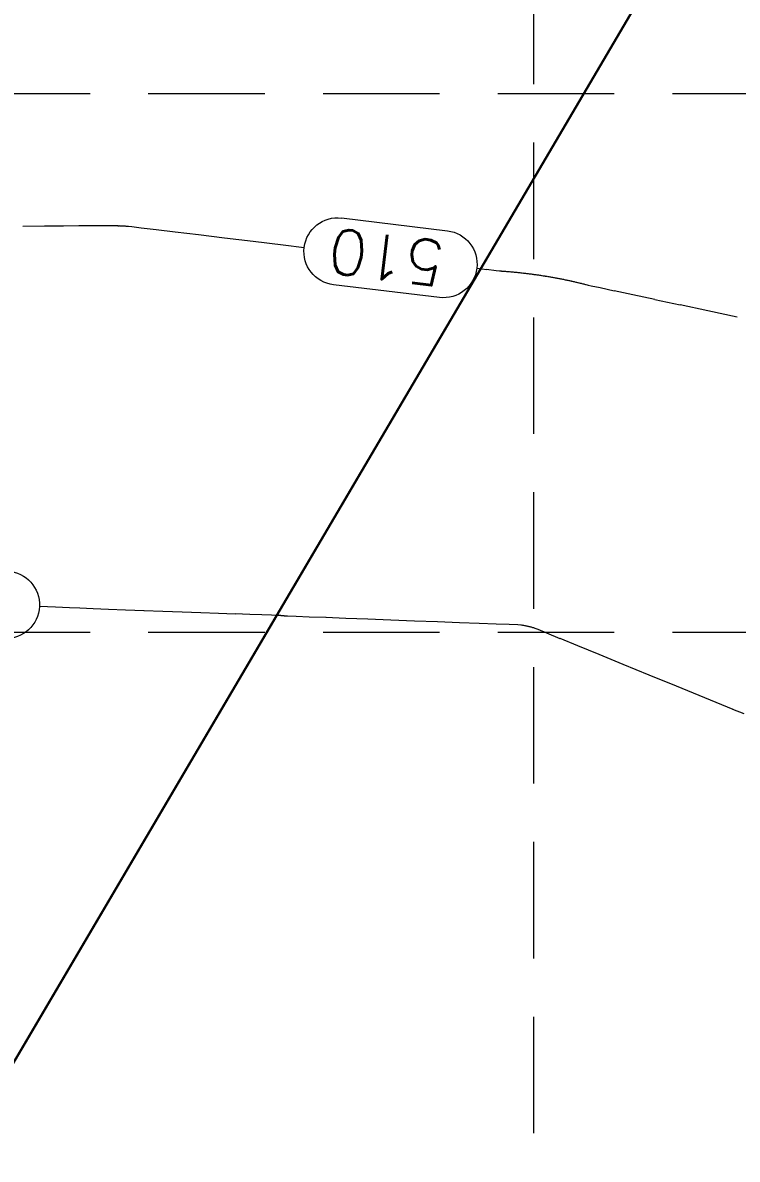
# Model space of a CAD drawing. Header units: feet. Extents: x -406 to 2003, y 7035 to 10885.
# Drawn here: x 501.4 to 581.1, y 10162.7 to 10289.4 of the extents above; entities that cross this region are included whole.
import ezdxf

# ---------------------------------------------------------------- set-up
doc = ezdxf.new("R2010")
doc.units = ezdxf.units.FT
doc.header["$LTSCALE"] = 40
doc.header["$MEASUREMENT"] = 0
doc.linetypes.add('HIDDEN', pattern=[0.375, 0.25, -0.125])
doc.layers.add('1 PROPOSED CONTOURS', color=35, linetype='Continuous', lineweight=0)
for name, color, linetype in [('GRID', 254, 'HIDDEN'), ('lots', 4, 'Continuous'), ('polys', 7, 'Continuous')]:
    doc.layers.add(name, color=color, linetype=linetype)
doc.styles.get("Standard").update_dxf_attribs({"font": 'ARIAL.TTF'})

msp = doc.modelspace()

# ---------------------------------------------------------------- linework, layer by layer
at = {"layer": '1 PROPOSED CONTOURS', "color": 35, "linetype": 'Continuous', "extrusion": (0.119557, 0.992827, 0)}
for points, elevation in [([(694.47, 510), (682.57, 510)], 10258.2), ([(682.57, 510), (694.47, 510)], 10250.7)]:
    msp.add_lwpolyline(points, dxfattribs=dict(at, elevation=elevation))
at = {"layer": '1 PROPOSED CONTOURS', "color": 35, "elevation": 510}
for points in [[(501.36, 10266.74), (503.79, 10266.76)], [(503.79, 10266.76), (505.9, 10266.78)], [(508.95, 10266.81), (509.78, 10266.82)], [(510.07, 10266.82), (510.18, 10266.82)], [(510.46, 10266.82), (510.55, 10266.82)], [(511.37, 10266.81), (511.46, 10266.81)], [(511.73, 10266.8), (511.82, 10266.8)], [(512.18, 10266.78), (512.27, 10266.78)], [(512.27, 10266.78), (512.36, 10266.78)], [(512.45, 10266.77), (512.54, 10266.77)], [(512.8, 10266.76), (512.89, 10266.75)], [(512.98, 10266.75), (513.07, 10266.74)], [(513.07, 10266.74), (513.16, 10266.73)], [(527.08, 10265.06), (530.42, 10264.66)], [(554.2, 10261.79), (554.58, 10261.75)], [(554.79, 10261.73), (554.9, 10261.73)], [(555.01, 10261.72), (555.12, 10261.71)], [(555.23, 10261.7), (555.34, 10261.69)], [(555.44, 10261.68), (555.55, 10261.68)], [(555.55, 10261.68), (555.66, 10261.67)], [(555.77, 10261.66), (555.88, 10261.65)], [(556.09, 10261.63), (556.2, 10261.62)], [(556.2, 10261.62), (556.3, 10261.61)], [(556.41, 10261.6), (556.52, 10261.59)], [(556.52, 10261.59), (556.62, 10261.58)], [(556.73, 10261.56), (556.84, 10261.55)], [(556.94, 10261.54), (557.05, 10261.53)], [(557.16, 10261.52), (557.26, 10261.51)], [(557.26, 10261.51), (557.37, 10261.49)], [(557.9, 10261.43), (558, 10261.42)], [(558.11, 10261.4), (558.21, 10261.39)], [(558.42, 10261.36), (558.52, 10261.35)], [(558.52, 10261.35), (558.63, 10261.33)], [(558.84, 10261.3), (558.94, 10261.29)], [(558.94, 10261.29), (559.04, 10261.27)], [(559.56, 10261.19), (559.66, 10261.18)], [(559.97, 10261.12), (560.08, 10261.11)], [(560.18, 10261.09), (560.28, 10261.07)], [(560.28, 10261.07), (560.38, 10261.05)], [(561.19, 10260.91), (561.29, 10260.89)], [(561.29, 10260.89), (561.4, 10260.87)], [(561.5, 10260.85), (561.6, 10260.83)], [(561.6, 10260.83), (561.7, 10260.81)], [(561.7, 10260.81), (561.8, 10260.79)], [(562.3, 10260.68), (562.4, 10260.66)], [(562.49, 10260.64), (562.59, 10260.62)], [(562.69, 10260.59), (562.79, 10260.57)], [(563.18, 10260.48), (563.28, 10260.46)], [(563.48, 10260.41), (563.58, 10260.39)], [(563.58, 10260.39), (563.67, 10260.36)], [(563.67, 10260.36), (563.77, 10260.34)], [(564.45, 10260.17), (564.81, 10260.09)], [(565.81, 10259.88), (567.38, 10259.54)], [(574.74, 10257.98), (577.83, 10257.32)], [(512.85, 10223.92), (510.94, 10223.99)], [(514.9, 10223.84), (512.85, 10223.92)], [(521.23, 10223.61), (519.14, 10223.69)], [(523.23, 10223.54), (521.23, 10223.61)], [(529.79, 10223.31), (529.12, 10223.34)], [(530.03, 10223.31), (529.79, 10223.31)], [(530.22, 10223.29), (530.15, 10223.3)], [(530.59, 10223.25), (530.53, 10223.26)], [(542.45, 10222.8), (539.86, 10222.9)], [(550.11, 10222.51), (547.66, 10222.6)], [(555.66, 10222.3), (554.2, 10222.35)], [(557.3, 10222.19), (557.21, 10222.2)], [(557.38, 10222.17), (557.3, 10222.19)], [(557.81, 10222.08), (557.73, 10222.1)], [(557.98, 10222.04), (557.89, 10222.06)], [(558.06, 10222.02), (557.98, 10222.04)], [(558.47, 10221.9), (558.39, 10221.93)], [(559.85, 10221.35), (558.88, 10221.74)], [(571.27, 10216.67), (568.37, 10217.86)], [(577.48, 10214.13), (574.34, 10215.42)], [(581.87, 10212.34), (580.62, 10212.84)]]:
    msp.add_lwpolyline(points, dxfattribs=at)
at = {"layer": '1 PROPOSED CONTOURS', "color": 35, "extrusion": (-0.008722, 0.999962, 0), "elevation": 10261.98}
msp.add_lwpolyline([(-595.42, 510), (-597.16, 510)], dxfattribs=at)
at = {"layer": '1 PROPOSED CONTOURS', "color": 35, "extrusion": (-0.008767, 0.999962, 0), "elevation": 10261.95}
msp.add_lwpolyline([(-597.62, 510), (-598.93, 510)], dxfattribs=at)
at = {"layer": '1 PROPOSED CONTOURS', "color": 35, "extrusion": (0.008788, -0.999961, 0), "elevation": -10261.94}
msp.add_lwpolyline([(599.98, 510), (600.27, 510)], dxfattribs=at)
at = {"layer": '1 PROPOSED CONTOURS', "color": 35, "extrusion": (0.004486, -0.99999, 0), "elevation": -10264.43}
msp.add_lwpolyline([(556.23, 510), (556.33, 510)], dxfattribs=at)
at = {"layer": '1 PROPOSED CONTOURS', "color": 35, "extrusion": (0.00155, -0.999999, 0), "elevation": -10266.02}
msp.add_lwpolyline([(526.19, 510), (526.29, 510)], dxfattribs=at)
at = {"layer": '1 PROPOSED CONTOURS', "color": 35, "extrusion": (-1.99315e-05, 1, 0), "elevation": 10266.81}
msp.add_lwpolyline([(-510.58, 510), (-510.67, 510)], dxfattribs=at)
at = {"layer": '1 PROPOSED CONTOURS', "color": 35, "extrusion": (0.00399, 0.999992, 0), "elevation": 10268.77}
msp.add_lwpolyline([(-469.58, 510), (-469.68, 510)], dxfattribs=at)
at = {"layer": '1 PROPOSED CONTOURS', "color": 35, "extrusion": (0.006565, 0.999978, 0), "elevation": 10269.95}
msp.add_lwpolyline([(-443.24, 510), (-443.33, 510)], dxfattribs=at)
at = {"layer": '1 PROPOSED CONTOURS', "color": 35, "extrusion": (0.008034, 0.999968, 0), "elevation": 10270.59}
msp.add_lwpolyline([(-428.24, 510), (-428.33, 510)], dxfattribs=at)
at = {"layer": '1 PROPOSED CONTOURS', "color": 35, "extrusion": (0.010614, 0.999944, 0), "elevation": 10271.66}
msp.add_lwpolyline([(-401.83, 510), (-401.92, 510)], dxfattribs=at)
at = {"layer": '1 PROPOSED CONTOURS', "color": 35, "extrusion": (0.012081, 0.999927, 0), "elevation": 10272.24}
msp.add_lwpolyline([(-386.84, 510), (-386.94, 510)], dxfattribs=at)
at = {"layer": '1 PROPOSED CONTOURS', "color": 35, "extrusion": (0.014667, 0.999892, 0), "elevation": 10273.21}
msp.add_lwpolyline([(-360.37, 510), (-360.46, 510)], dxfattribs=at)
at = {"layer": '1 PROPOSED CONTOURS', "color": 35, "extrusion": (0.016133, 0.99987, 0), "elevation": 10273.72}
msp.add_lwpolyline([(-345.4, 510), (-345.49, 510)], dxfattribs=at)
at = {"layer": '1 PROPOSED CONTOURS', "color": 35, "extrusion": (0.018725, 0.999825, 0), "elevation": 10274.58}
msp.add_lwpolyline([(-318.86, 510), (-318.95, 510)], dxfattribs=at)
at = {"layer": '1 PROPOSED CONTOURS', "color": 35, "extrusion": (0.020189, 0.999796, 0), "elevation": 10275.04}
msp.add_lwpolyline([(-303.9, 510), (-303.99, 510)], dxfattribs=at)
at = {"layer": '1 PROPOSED CONTOURS', "color": 35, "extrusion": (0.024249, 0.999706, 0), "elevation": 10276.19}
msp.add_lwpolyline([(-262.35, 510), (-262.44, 510)], dxfattribs=at)
at = {"layer": '1 PROPOSED CONTOURS', "color": 35, "extrusion": (0.026852, 0.999639, 0), "elevation": 10276.84}
msp.add_lwpolyline([(-235.69, 510), (-235.78, 510)], dxfattribs=at)
at = {"layer": '1 PROPOSED CONTOURS', "color": 35, "extrusion": (0.028313, 0.999599, 0), "elevation": 10277.17}
msp.add_lwpolyline([(-220.75, 510), (-220.84, 510)], dxfattribs=at)
at = {"layer": '1 PROPOSED CONTOURS', "color": 35, "extrusion": (0.032381, 0.999476, 0), "elevation": 10277.99}
msp.add_lwpolyline([(-179.11, 510), (-179.2, 510)], dxfattribs=at)
at = {"layer": '1 PROPOSED CONTOURS', "color": 35, "extrusion": (0.034994, 0.999388, 0), "elevation": 10278.42}
msp.add_lwpolyline([(-152.32, 510), (-152.41, 510)], dxfattribs=at)
at = {"layer": '1 PROPOSED CONTOURS', "color": 35, "extrusion": (0.036452, 0.999335, 0), "elevation": 10278.63}
msp.add_lwpolyline([(-137.41, 510), (-137.5, 510)], dxfattribs=at)
at = {"layer": '1 PROPOSED CONTOURS', "color": 35, "extrusion": (0.039071, 0.999236, 0), "elevation": 10278.96}
msp.add_lwpolyline([(-110.56, 510), (-110.65, 510)], dxfattribs=at)
at = {"layer": '1 PROPOSED CONTOURS', "color": 35, "extrusion": (0.044607, 0.999005, 0), "elevation": 10279.41}
msp.add_lwpolyline([(-53.88, 510), (-53.97, 510)], dxfattribs=at)
at = {"layer": '1 PROPOSED CONTOURS', "color": 35, "extrusion": (0.048689, 0.998814, 0), "elevation": 10279.55}
msp.add_lwpolyline([(-12.05, 510), (-12.14, 510)], dxfattribs=at)
at = {"layer": '1 PROPOSED CONTOURS', "color": 35, "extrusion": (0.051324, 0.998682, 0), "elevation": 10279.54}
msp.add_lwpolyline([(14.98, 510), (14.9, 510)], dxfattribs=at)
at = {"layer": '1 PROPOSED CONTOURS', "color": 35, "extrusion": (0.052775, 0.998606, 0), "elevation": 10279.51}
msp.add_lwpolyline([(29.83, 510), (29.74, 510)], dxfattribs=at)
at = {"layer": '1 PROPOSED CONTOURS', "color": 35, "extrusion": (0.056865, 0.998382, 0), "elevation": 10279.3}
msp.add_lwpolyline([(71.76, 510), (71.67, 510)], dxfattribs=at)
at = {"layer": '1 PROPOSED CONTOURS', "color": 35, "extrusion": (0.119084, 0.992884, 0), "elevation": 10254.79}
msp.add_lwpolyline([(713.1, 510), (712.72, 510)], dxfattribs=at)
at = {"layer": '1 PROPOSED CONTOURS', "color": 35, "extrusion": (0.119436, 0.992842, 0), "elevation": 10254.53}
msp.add_lwpolyline([(716.36, 510), (715.29, 510)], dxfattribs=at)
at = {"layer": '1 PROPOSED CONTOURS', "color": 35, "extrusion": (0.119506, 0.992834, 0), "elevation": 10254.48}
msp.add_lwpolyline([(716.01, 510), (714.35, 510)], dxfattribs=at)
at = {"layer": '1 PROPOSED CONTOURS', "color": 35, "extrusion": (0.119535, 0.99283, 0), "elevation": 10254.46}
msp.add_lwpolyline([(714.65, 510), (712.48, 510)], dxfattribs=at)
at = {"layer": '1 PROPOSED CONTOURS', "color": 35, "extrusion": (0.11955, 0.992828, 0), "elevation": 10254.45}
msp.add_lwpolyline([(712.64, 510), (710.03, 510)], dxfattribs=at)
at = {"layer": '1 PROPOSED CONTOURS', "color": 35, "extrusion": (0.119558, 0.992827, 0), "elevation": 10254.45}
msp.add_lwpolyline([(710.12, 510), (707.18, 510)], dxfattribs=at)
at = {"layer": '1 PROPOSED CONTOURS', "color": 35, "extrusion": (0.119563, 0.992827, 0), "elevation": 10254.44}
msp.add_lwpolyline([(707.23, 510), (704.03, 510)], dxfattribs=at)
at = {"layer": '1 PROPOSED CONTOURS', "color": 35, "extrusion": (0.119567, 0.992826, 0), "elevation": 10254.44}
msp.add_lwpolyline([(700.69, 510), (698.32, 510)], dxfattribs=at)
at = {"layer": '1 PROPOSED CONTOURS', "color": 35, "extrusion": (0.119475, 0.992837, 0), "elevation": 10254.5}
msp.add_lwpolyline([(677.97, 510), (676.86, 510)], dxfattribs=at)
at = {"layer": '1 PROPOSED CONTOURS', "color": 35, "extrusion": (0.11938, 0.992849, 0), "elevation": 10254.57}
msp.add_lwpolyline([(675.89, 510), (674.82, 510)], dxfattribs=at)
at = {"layer": '1 PROPOSED CONTOURS', "color": 35, "extrusion": (0.072304, 0.997383, 0), "elevation": 10274.99}
msp.add_lwpolyline([(188.84, 510), (188.73, 510)], dxfattribs=at)
at = {"layer": '1 PROPOSED CONTOURS', "color": 35, "extrusion": (0.061665, 0.998097, 0), "elevation": 10276.42}
msp.add_lwpolyline([(79.16, 510), (79.05, 510)], dxfattribs=at)
at = {"layer": '1 PROPOSED CONTOURS', "color": 35, "extrusion": (0.071741, 0.997423, 0), "elevation": 10275.09}
msp.add_lwpolyline([(182.72, 510), (182.61, 510)], dxfattribs=at)
at = {"layer": '1 PROPOSED CONTOURS', "color": 35, "extrusion": (0.075646, 0.997135, 0), "elevation": 10274.3}
msp.add_lwpolyline([(222.73, 510), (222.62, 510)], dxfattribs=at)
at = {"layer": '1 PROPOSED CONTOURS', "color": 35, "extrusion": (0.079554, 0.996831, 0), "elevation": 10273.35}
msp.add_lwpolyline([(262.78, 510), (262.67, 510)], dxfattribs=at)
at = {"layer": '1 PROPOSED CONTOURS', "color": 35, "extrusion": (0.085687, 0.996322, 0), "elevation": 10271.54}
msp.add_lwpolyline([(325.68, 510), (325.57, 510)], dxfattribs=at)
at = {"layer": '1 PROPOSED CONTOURS', "color": 35, "extrusion": (0.089605, 0.995977, 0), "elevation": 10270.18}
msp.add_lwpolyline([(365.86, 510), (365.75, 510)], dxfattribs=at)
at = {"layer": '1 PROPOSED CONTOURS', "color": 35, "extrusion": (0.091292, 0.995824, 0), "elevation": 10269.54}
msp.add_lwpolyline([(383.14, 510), (383.04, 510)], dxfattribs=at)
at = {"layer": '1 PROPOSED CONTOURS', "color": 35, "extrusion": (0.097448, 0.995241, 0), "elevation": 10266.98}
msp.add_lwpolyline([(446.31, 510), (446.21, 510)], dxfattribs=at)
at = {"layer": '1 PROPOSED CONTOURS', "color": 35, "extrusion": (0.103053, 0.994676, 0), "elevation": 10264.3}
msp.add_lwpolyline([(503.82, 510), (503.72, 510)], dxfattribs=at)
at = {"layer": '1 PROPOSED CONTOURS', "color": 35, "extrusion": (0.106978, 0.994261, 0), "elevation": 10262.24}
msp.add_lwpolyline([(544.12, 510), (544.01, 510)], dxfattribs=at)
at = {"layer": '1 PROPOSED CONTOURS', "color": 35, "extrusion": (0.110905, 0.993831, 0), "elevation": 10260.01}
msp.add_lwpolyline([(584.44, 510), (584.34, 510)], dxfattribs=at)
at = {"layer": '1 PROPOSED CONTOURS', "color": 35, "extrusion": (0.117095, 0.993121, 0), "elevation": 10256.17}
msp.add_lwpolyline([(648.04, 510), (647.93, 510)], dxfattribs=at)
at = {"layer": '1 PROPOSED CONTOURS', "color": 35, "extrusion": (0.118766, 0.992922, 0), "elevation": 10255.06}
msp.add_lwpolyline([(665.19, 510), (665.08, 510)], dxfattribs=at)
at = {"layer": '1 PROPOSED CONTOURS', "color": 35, "extrusion": (0.121031, 0.992649, 0), "elevation": 10253.52}
msp.add_lwpolyline([(688.48, 510), (688.37, 510)], dxfattribs=at)
at = {"layer": '1 PROPOSED CONTOURS', "color": 35, "extrusion": (0.1227, 0.992444, 0), "elevation": 10252.35}
msp.add_lwpolyline([(705.61, 510), (705.5, 510)], dxfattribs=at)
at = {"layer": '1 PROPOSED CONTOURS', "color": 35, "extrusion": (0.124969, 0.992161, 0), "elevation": 10250.71}
msp.add_lwpolyline([(728.95, 510), (728.84, 510)], dxfattribs=at)
at = {"layer": '1 PROPOSED CONTOURS', "color": 35, "extrusion": (0.128909, 0.991656, 0), "elevation": 10247.73}
msp.add_lwpolyline([(769.45, 510), (769.34, 510)], dxfattribs=at)
at = {"layer": '1 PROPOSED CONTOURS', "color": 35, "extrusion": (0.132851, 0.991136, 0), "elevation": 10244.59}
msp.add_lwpolyline([(809.97, 510), (809.87, 510)], dxfattribs=at)
at = {"layer": '1 PROPOSED CONTOURS', "color": 35, "extrusion": (0.134513, 0.990912, 0), "elevation": 10243.22}
msp.add_lwpolyline([(827.04, 510), (826.94, 510)], dxfattribs=at)
at = {"layer": '1 PROPOSED CONTOURS', "color": 35, "extrusion": (0.14074, 0.990047, 0), "elevation": 10237.82}
msp.add_lwpolyline([(891.11, 510), (891.01, 510)], dxfattribs=at)
at = {"layer": '1 PROPOSED CONTOURS', "color": 35, "extrusion": (0.142397, 0.98981, 0), "elevation": 10236.31}
msp.add_lwpolyline([(908.14, 510), (908.03, 510)], dxfattribs=at)
at = {"layer": '1 PROPOSED CONTOURS', "color": 35, "extrusion": (0.148636, 0.988892, 0), "elevation": 10230.38}
msp.add_lwpolyline([(972.36, 510), (972.26, 510)], dxfattribs=at)
at = {"layer": '1 PROPOSED CONTOURS', "color": 35, "extrusion": (0.150288, 0.988642, 0), "elevation": 10228.75}
msp.add_lwpolyline([(989.34, 510), (989.24, 510)], dxfattribs=at)
at = {"layer": '1 PROPOSED CONTOURS', "color": 35, "extrusion": (0.152586, 0.98829, 0), "elevation": 10226.42}
msp.add_lwpolyline([(1013.02, 510), (1012.92, 510)], dxfattribs=at)
at = {"layer": '1 PROPOSED CONTOURS', "color": 35, "extrusion": (0.154235, 0.988034, 0), "elevation": 10224.71}
msp.add_lwpolyline([(1029.98, 510), (1029.88, 510)], dxfattribs=at)
at = {"layer": '1 PROPOSED CONTOURS', "color": 35, "extrusion": (0.156538, 0.987672, 0), "elevation": 10222.28}
msp.add_lwpolyline([(1053.71, 510), (1053.61, 510)], dxfattribs=at)
at = {"layer": '1 PROPOSED CONTOURS', "color": 35, "extrusion": (0.160491, 0.987037, 0), "elevation": 10217.98}
msp.add_lwpolyline([(1094.42, 510), (1094.32, 510)], dxfattribs=at)
at = {"layer": '1 PROPOSED CONTOURS', "color": 35, "extrusion": (0.162135, 0.986769, 0), "elevation": 10216.15}
msp.add_lwpolyline([(1111.33, 510), (1111.23, 510)], dxfattribs=at)
at = {"layer": '1 PROPOSED CONTOURS', "color": 35, "extrusion": (0.164446, 0.986386, 0), "elevation": 10213.52}
msp.add_lwpolyline([(1135.15, 510), (1135.05, 510)], dxfattribs=at)
at = {"layer": '1 PROPOSED CONTOURS', "color": 35, "extrusion": (0.168402, 0.985718, 0), "elevation": 10208.88}
msp.add_lwpolyline([(1175.91, 510), (1175.81, 510)], dxfattribs=at)
at = {"layer": '1 PROPOSED CONTOURS', "color": 35, "extrusion": (0.173995, 0.984747, 0), "elevation": 10202.04}
msp.add_lwpolyline([(1233.53, 510), (1233.43, 510)], dxfattribs=at)
at = {"layer": '1 PROPOSED CONTOURS', "color": 35, "extrusion": (0.176317, 0.984333, 0), "elevation": 10199.1}
msp.add_lwpolyline([(1257.49, 510), (1257.39, 510)], dxfattribs=at)
at = {"layer": '1 PROPOSED CONTOURS', "color": 35, "extrusion": (0.17795, 0.98404, 0), "elevation": 10197}
msp.add_lwpolyline([(1274.31, 510), (1274.21, 510)], dxfattribs=at)
at = {"layer": '1 PROPOSED CONTOURS', "color": 35, "extrusion": (0.180276, 0.983616, 0), "elevation": 10193.96}
msp.add_lwpolyline([(1298.31, 510), (1298.21, 510)], dxfattribs=at)
at = {"layer": '1 PROPOSED CONTOURS', "color": 35, "extrusion": (0.181906, 0.983316, 0), "elevation": 10191.8}
msp.add_lwpolyline([(1315.11, 510), (1315, 510)], dxfattribs=at)
at = {"layer": '1 PROPOSED CONTOURS', "color": 35, "extrusion": (0.184236, 0.982882, 0), "elevation": 10188.65}
msp.add_lwpolyline([(1339.15, 510), (1339.05, 510)], dxfattribs=at)
at = {"layer": '1 PROPOSED CONTOURS', "color": 35, "extrusion": (0.185864, 0.982576, 0), "elevation": 10186.42}
msp.add_lwpolyline([(1355.92, 510), (1355.82, 510)], dxfattribs=at)
at = {"layer": '1 PROPOSED CONTOURS', "color": 35, "extrusion": (0.188197, 0.982131, 0), "elevation": 10183.17}
msp.add_lwpolyline([(1380.01, 510), (1379.91, 510)], dxfattribs=at)
at = {"layer": '1 PROPOSED CONTOURS', "color": 35, "extrusion": (0.193781, 0.981045, 0), "elevation": 10175.16}
msp.add_lwpolyline([(1437.61, 510), (1437.51, 510)], dxfattribs=at)
at = {"layer": '1 PROPOSED CONTOURS', "color": 35, "extrusion": (0.201701, 0.979447, 0), "elevation": 10163.21}
msp.add_lwpolyline([(1519.36, 510), (1519.26, 510)], dxfattribs=at)
at = {"layer": '1 PROPOSED CONTOURS', "color": 35, "extrusion": (0.204049, 0.978961, 0), "elevation": 10159.54}
msp.add_lwpolyline([(1543.62, 510), (1543.52, 510)], dxfattribs=at)
at = {"layer": '1 PROPOSED CONTOURS', "color": 35, "extrusion": (0.205663, 0.978623, 0), "elevation": 10156.98}
msp.add_lwpolyline([(1560.27, 510), (1560.17, 510)], dxfattribs=at)
at = {"layer": '1 PROPOSED CONTOURS', "color": 35, "extrusion": (0.208013, 0.978126, 0), "elevation": 10153.2}
msp.add_lwpolyline([(1584.56, 510), (1584.46, 510)], dxfattribs=at)
at = {"layer": '1 PROPOSED CONTOURS', "color": 35, "extrusion": (0.209624, 0.977782, 0), "elevation": 10150.58}
msp.add_lwpolyline([(1601.19, 510), (1601.08, 510)], dxfattribs=at)
at = {"layer": '1 PROPOSED CONTOURS', "color": 35, "extrusion": (0.213586, 0.976924, 0), "elevation": 10144.01}
msp.add_lwpolyline([(1642.12, 510), (1642.02, 510)], dxfattribs=at)
at = {"layer": '1 PROPOSED CONTOURS', "color": 35, "extrusion": (0.217549, 0.97605, 0), "elevation": 10137.26}
msp.add_lwpolyline([(1683.06, 510), (1682.96, 510)], dxfattribs=at)
at = {"layer": '1 PROPOSED CONTOURS', "color": 35, "extrusion": (0.221511, 0.975158, 0), "elevation": 10130.34}
msp.add_lwpolyline([(1724.02, 510), (1723.92, 510)], dxfattribs=at)
at = {"layer": '1 PROPOSED CONTOURS', "color": 35, "extrusion": (0.223875, 0.974618, 0), "elevation": 10126.13}
msp.add_lwpolyline([(1748.48, 510), (1748.38, 510)], dxfattribs=at)
at = {"layer": '1 PROPOSED CONTOURS', "color": 35, "extrusion": (0.225474, 0.974249, 0), "elevation": 10123.25}
msp.add_lwpolyline([(1764.99, 510), (1764.89, 510)], dxfattribs=at)
at = {"layer": '1 PROPOSED CONTOURS', "color": 35, "extrusion": (0.227841, 0.973698, 0), "elevation": 10118.93}
msp.add_lwpolyline([(1789.49, 510), (1789.38, 510)], dxfattribs=at)
at = {"layer": '1 PROPOSED CONTOURS', "color": 35, "extrusion": (0.231807, 0.972762, 0), "elevation": 10111.55}
msp.add_lwpolyline([(1830.51, 510), (1830.4, 510)], dxfattribs=at)
at = {"layer": '1 PROPOSED CONTOURS', "color": 35, "extrusion": (0.2334, 0.972381, 0), "elevation": 10108.54}
msp.add_lwpolyline([(1846.97, 510), (1846.87, 510)], dxfattribs=at)
at = {"layer": '1 PROPOSED CONTOURS', "color": 35, "extrusion": (0.241326, 0.970444, 0), "elevation": 10093.14}
msp.add_lwpolyline([(1928.98, 510), (1928.88, 510)], dxfattribs=at)
at = {"layer": '1 PROPOSED CONTOURS', "color": 35, "extrusion": (0.243705, 0.969849, 0), "elevation": 10088.38}
msp.add_lwpolyline([(1953.62, 510), (1953.52, 510)], dxfattribs=at)
at = {"layer": '1 PROPOSED CONTOURS', "color": 35, "extrusion": (0.245289, 0.96945, 0), "elevation": 10085.17}
msp.add_lwpolyline([(1970, 510), (1969.9, 510)], dxfattribs=at)
at = {"layer": '1 PROPOSED CONTOURS', "color": 35, "extrusion": (0.247671, 0.968844, 0), "elevation": 10080.3}
msp.add_lwpolyline([(1994.68, 510), (1994.58, 510)], dxfattribs=at)
at = {"layer": '1 PROPOSED CONTOURS', "color": 35, "extrusion": (0.249252, 0.968439, 0), "elevation": 10077.03}
msp.add_lwpolyline([(2011.03, 510), (2010.93, 510)], dxfattribs=at)
at = {"layer": '1 PROPOSED CONTOURS', "color": 35, "extrusion": (0.25643, 0.966563, 0), "elevation": 10061.84}
msp.add_lwpolyline([(2085.63, 510), (2085.53, 510)], dxfattribs=at)
at = {"layer": '1 PROPOSED CONTOURS', "color": 35, "extrusion": (0.248414, 0.968654, 0), "elevation": 10078.77}
msp.add_lwpolyline([(2002.11, 510), (2002.01, 510)], dxfattribs=at)
at = {"layer": '1 PROPOSED CONTOURS', "color": 35, "extrusion": (0.2081, 0.978108, 0), "elevation": 10153.01}
msp.add_lwpolyline([(1582.69, 510), (1581.66, 510)], dxfattribs=at)
at = {"layer": '1 PROPOSED CONTOURS', "color": 35, "extrusion": (0.208007, 0.978127, 0), "elevation": 10153.16}
msp.add_lwpolyline([(1579.09, 510), (1576.98, 510)], dxfattribs=at)
at = {"layer": '1 PROPOSED CONTOURS', "color": 35, "extrusion": (0.207992, 0.97813, 0), "elevation": 10153.18}
msp.add_lwpolyline([(1576.83, 510), (1574.29, 510)], dxfattribs=at)
at = {"layer": '1 PROPOSED CONTOURS', "color": 35, "extrusion": (0.207984, 0.978132, 0), "elevation": 10153.19}
msp.add_lwpolyline([(1574.21, 510), (1571.32, 510)], dxfattribs=at)
at = {"layer": '1 PROPOSED CONTOURS', "color": 35, "extrusion": (0.207976, 0.978134, 0), "elevation": 10153.21}
msp.add_lwpolyline([(1568.09, 510), (1564.74, 510)], dxfattribs=at)
at = {"layer": '1 PROPOSED CONTOURS', "color": 35, "extrusion": (0.046377, 0.998924, 0), "elevation": 10236.67}
msp.add_lwpolyline([(-30.31, 510), (-28.52, 510)], dxfattribs=at)
at = {"layer": '1 PROPOSED CONTOURS', "color": 35, "extrusion": (0.045689, 0.998956, 0), "elevation": 10236.64}
msp.add_lwpolyline([(-38.91, 510), (-37.37, 510)], dxfattribs=at)
at = {"layer": '1 PROPOSED CONTOURS', "color": 35, "extrusion": (0.044585, 0.999006, 0), "elevation": 10236.59}
msp.add_lwpolyline([(-51.38, 510), (-50.23, 510)], dxfattribs=at)
at = {"layer": '1 PROPOSED CONTOURS', "color": 35, "extrusion": (0.042123, 0.999112, 0), "elevation": 10236.44}
msp.add_lwpolyline([(-78.09, 510), (-76.6, 510)], dxfattribs=at)
at = {"layer": '1 PROPOSED CONTOURS', "color": 35, "extrusion": (0.039935, 0.999202, 0), "elevation": 10236.24}
msp.add_lwpolyline([(-102.24, 510), (-100.51, 510)], dxfattribs=at)
at = {"layer": '1 PROPOSED CONTOURS', "color": 35, "extrusion": (0.036685, 0.999327, 0), "elevation": 10235.85}
msp.add_lwpolyline([(-141.6, 510), (-139.49, 510)], dxfattribs=at)
at = {"layer": '1 PROPOSED CONTOURS', "color": 35, "extrusion": (0.036088, 0.999349, 0), "elevation": 10235.76}
msp.add_lwpolyline([(-149.86, 510), (-147.72, 510)], dxfattribs=at)
at = {"layer": '1 PROPOSED CONTOURS', "color": 35, "extrusion": (0.034898, 0.999391, 0), "elevation": 10235.57}
msp.add_lwpolyline([(-167.97, 510), (-166.13, 510)], dxfattribs=at)
at = {"layer": '1 PROPOSED CONTOURS', "color": 35, "extrusion": (0.034625, 0.9994, 0), "elevation": 10235.53}
msp.add_lwpolyline([(-172.4, 510), (-170.77, 510)], dxfattribs=at)
at = {"layer": '1 PROPOSED CONTOURS', "color": 35, "extrusion": (0.034392, 0.999408, 0), "elevation": 10235.49}
msp.add_lwpolyline([(-176.15, 510), (-174.78, 510)], dxfattribs=at)
at = {"layer": '1 PROPOSED CONTOURS', "color": 35, "extrusion": (0.034193, 0.999415, 0), "elevation": 10235.45}
msp.add_lwpolyline([(-179.24, 510), (-178.19, 510)], dxfattribs=at)
at = {"layer": '1 PROPOSED CONTOURS', "color": 35, "extrusion": (0.0516, 0.998668, 0), "elevation": 10237.04}
msp.add_lwpolyline([(-1.86, 510), (-1.8, 510)], dxfattribs=at)
at = {"layer": '1 PROPOSED CONTOURS', "color": 35, "extrusion": (0.063451, 0.997985, 0), "elevation": 10236.34}
msp.add_lwpolyline([(119.59, 510), (119.65, 510)], dxfattribs=at)
at = {"layer": '1 PROPOSED CONTOURS', "color": 35, "extrusion": (0.087242, 0.996187, 0), "elevation": 10230.57}
msp.add_lwpolyline([(363.64, 510), (363.71, 510)], dxfattribs=at)
at = {"layer": '1 PROPOSED CONTOURS', "color": 35, "extrusion": (0.099179, 0.99507, 0), "elevation": 10225.48}
msp.add_lwpolyline([(486.2, 510), (486.26, 510)], dxfattribs=at)
at = {"layer": '1 PROPOSED CONTOURS', "color": 35, "extrusion": (0.11114, 0.993805, 0), "elevation": 10218.89}
msp.add_lwpolyline([(609.09, 510), (609.15, 510)], dxfattribs=at)
at = {"layer": '1 PROPOSED CONTOURS', "color": 35, "extrusion": (0.123124, 0.992391, 0), "elevation": 10210.8}
msp.add_lwpolyline([(732.3, 510), (732.36, 510)], dxfattribs=at)
at = {"layer": '1 PROPOSED CONTOURS', "color": 35, "extrusion": (0.135128, 0.990828, 0), "elevation": 10201.18}
msp.add_lwpolyline([(855.79, 510), (855.85, 510)], dxfattribs=at)
at = {"layer": '1 PROPOSED CONTOURS', "color": 35, "extrusion": (0.038224, 0.999269, 0), "elevation": 10236.06}
msp.add_lwpolyline([(-139.77, 510), (-139.43, 510)], dxfattribs=at)
at = {"layer": '1 PROPOSED CONTOURS', "color": 35, "extrusion": (0.03812, 0.999273, 0), "elevation": 10236.05}
msp.add_lwpolyline([(-141.77, 510), (-140.83, 510)], dxfattribs=at)
at = {"layer": '1 PROPOSED CONTOURS', "color": 35, "extrusion": (0.038101, 0.999274, 0), "elevation": 10236.04}
msp.add_lwpolyline([(-143.43, 510), (-141.97, 510)], dxfattribs=at)
at = {"layer": '1 PROPOSED CONTOURS', "color": 35, "extrusion": (0.038093, 0.999274, 0), "elevation": 10236.04}
msp.add_lwpolyline([(-145.4, 510), (-143.51, 510)], dxfattribs=at)
at = {"layer": '1 PROPOSED CONTOURS', "color": 35, "extrusion": (0.038089, 0.999274, 0), "elevation": 10236.04}
for points in [[(-147.64, 510), (-145.43, 510)], [(-155.31, 510), (-152.67, 510)]]:
    msp.add_lwpolyline(points, dxfattribs=at)
at = {"layer": '1 PROPOSED CONTOURS', "color": 35, "extrusion": (0.038088, 0.999274, 0), "elevation": 10236.04}
msp.add_lwpolyline([(-150.1, 510), (-147.66, 510)], dxfattribs=at)
at = {"layer": '1 PROPOSED CONTOURS', "color": 35, "extrusion": (0.038092, 0.999274, 0), "elevation": 10236.04}
msp.add_lwpolyline([(-157.87, 510), (-155.28, 510)], dxfattribs=at)
at = {"layer": '1 PROPOSED CONTOURS', "color": 35, "extrusion": (0.038102, 0.999274, 0), "elevation": 10236.04}
msp.add_lwpolyline([(-162.42, 510), (-160.21, 510)], dxfattribs=at)
at = {"layer": '1 PROPOSED CONTOURS', "color": 35, "extrusion": (0.038113, 0.999273, 0), "elevation": 10236.05}
msp.add_lwpolyline([(-164.19, 510), (-162.31, 510)], dxfattribs=at)
at = {"layer": '1 PROPOSED CONTOURS', "color": 35, "extrusion": (0.03818, 0.999271, 0), "elevation": 10236.06}
msp.add_lwpolyline([(-165.92, 510), (-164.97, 510)], dxfattribs=at)
at = {"layer": '1 PROPOSED CONTOURS', "color": 35, "extrusion": (0.038418, 0.999262, 0), "elevation": 10236.1}
msp.add_lwpolyline([(-163.82, 510), (-163.48, 510)], dxfattribs=at)
at = {"layer": '1 PROPOSED CONTOURS', "color": 35, "extrusion": (0.153487, 0.988151, 0), "elevation": 10186.6}
msp.add_lwpolyline([(1018.55, 510), (1018.64, 510)], dxfattribs=at)
at = {"layer": '1 PROPOSED CONTOURS', "color": 35, "extrusion": (0.161276, 0.986909, 0), "elevation": 10178.25}
msp.add_lwpolyline([(1098.77, 510), (1098.86, 510)], dxfattribs=at)
at = {"layer": '1 PROPOSED CONTOURS', "color": 35, "extrusion": (0.169071, 0.985604, 0), "elevation": 10169.25}
msp.add_lwpolyline([(1179.09, 510), (1179.18, 510)], dxfattribs=at)
at = {"layer": '1 PROPOSED CONTOURS', "color": 35, "extrusion": (0.192488, 0.981299, 0), "elevation": 10138.3}
msp.add_lwpolyline([(1420.6, 510), (1420.69, 510)], dxfattribs=at)
at = {"layer": '1 PROPOSED CONTOURS', "color": 35, "extrusion": (0.200303, 0.979734, 0), "elevation": 10126.65}
msp.add_lwpolyline([(1501.27, 510), (1501.36, 510)], dxfattribs=at)
at = {"layer": '1 PROPOSED CONTOURS', "color": 35, "extrusion": (0.208121, 0.978103, 0), "elevation": 10114.34}
msp.add_lwpolyline([(1582.01, 510), (1582.1, 510)], dxfattribs=at)
at = {"layer": '1 PROPOSED CONTOURS', "color": 35, "extrusion": (0.215943, 0.976406, 0), "elevation": 10101.36}
msp.add_lwpolyline([(1662.82, 510), (1662.91, 510)], dxfattribs=at)
at = {"layer": '1 PROPOSED CONTOURS', "color": 35, "extrusion": (0.231592, 0.972813, 0), "elevation": 10073.36}
msp.add_lwpolyline([(1824.62, 510), (1824.7, 510)], dxfattribs=at)
at = {"layer": '1 PROPOSED CONTOURS', "color": 35, "extrusion": (0.255072, 0.966922, 0), "elevation": 10026.24}
msp.add_lwpolyline([(2067.66, 510), (2067.75, 510)], dxfattribs=at)
at = {"layer": '1 PROPOSED CONTOURS', "color": 35, "extrusion": (0.262898, 0.964824, 0), "elevation": 10009.16}
msp.add_lwpolyline([(2148.75, 510), (2148.83, 510)], dxfattribs=at)
at = {"layer": '1 PROPOSED CONTOURS', "color": 35, "extrusion": (0.270722, 0.962657, 0), "elevation": 9991.38}
msp.add_lwpolyline([(2229.85, 510), (2229.94, 510)], dxfattribs=at)
at = {"layer": '1 PROPOSED CONTOURS', "color": 35, "extrusion": (0.278545, 0.960423, 0), "elevation": 9972.91}
msp.add_lwpolyline([(2310.98, 510), (2311.07, 510)], dxfattribs=at)
at = {"layer": '1 PROPOSED CONTOURS', "color": 35, "extrusion": (0.294182, 0.95575, 0), "elevation": 9933.87}
msp.add_lwpolyline([(2473.26, 510), (2473.34, 510)], dxfattribs=at)
at = {"layer": '1 PROPOSED CONTOURS', "color": 35, "extrusion": (0.37861, 0.925556, 0), "elevation": 9672.39}
msp.add_lwpolyline([(3352.78, 510), (3353.14, 510)], dxfattribs=at)
at = {"layer": '1 PROPOSED CONTOURS', "color": 35, "extrusion": (0.378746, 0.925501, 0), "elevation": 9671.9}
msp.add_lwpolyline([(3351.53, 510), (3353.15, 510)], dxfattribs=at)
at = {"layer": '1 PROPOSED CONTOURS', "color": 35, "extrusion": (0.378755, 0.925497, 0), "elevation": 9671.87}
msp.add_lwpolyline([(3349.49, 510), (3351.62, 510)], dxfattribs=at)
at = {"layer": '1 PROPOSED CONTOURS', "color": 35, "extrusion": (0.37876, 0.925495, 0), "elevation": 9671.85}
msp.add_lwpolyline([(3346.99, 510), (3349.54, 510)], dxfattribs=at)
at = {"layer": '1 PROPOSED CONTOURS', "color": 35, "extrusion": (0.378763, 0.925494, 0), "elevation": 9671.84}
msp.add_lwpolyline([(3344.13, 510), (3347.02, 510)], dxfattribs=at)
at = {"layer": '1 PROPOSED CONTOURS', "color": 35, "extrusion": (0.378766, 0.925492, 0), "elevation": 9671.83}
msp.add_lwpolyline([(3337.71, 510), (3341.02, 510)], dxfattribs=at)
at = {"layer": '1 PROPOSED CONTOURS', "color": 35, "extrusion": (0.378767, 0.925492, 0), "elevation": 9671.83}
msp.add_lwpolyline([(3330.92, 510), (3334.32, 510)], dxfattribs=at)
at = {"layer": '1 PROPOSED CONTOURS', "color": 35, "linetype": 'Continuous', "extrusion": (0, 0, -1)}
for centre, start, end in [((-536.5, 10263.92, -510), 276.8666, 96.8666), ((-548.32, 10262.5, -510), 96.8666, 276.8666), ((-499.49, 10224.5, -510), 92.755, 272.755)]:
    msp.add_arc(centre, 3.75, start, end, dxfattribs=at)
at = {"layer": 'GRID', "color": 252, "linetype": 'HIDDEN', "lineweight": 0, "ltscale": 1.3}
for p, q in [((558.4, 7338.06), (558.4, 10822.14)), ((-342.62, 10281.52), (1939.97, 10281.52)), ((-342.62, 10221.46), (1939.97, 10221.46))]:
    msp.add_line(p, q, dxfattribs=at)
at = {"layer": 'lots', "color": 7, "linetype": 'Continuous'}
msp.add_line((362.52, 9939.45), (620.13, 10376.87), dxfattribs=at)
msp.add_line((362.52, 9939.45), (620.13, 10376.87), dxfattribs=at)
at = {"layer": 'polys', "color": 7, "linetype": 'Continuous'}
for points in [[(342.42, 10378.69), (333.33, 9947.74, -0.128494), (362.52, 9939.45), (620.13, 10376.87), (554.14, 10376.69)], [(620.13, 10376.87), (362.52, 9939.45, -0.094771), (379.45, 9924.57), (868.48, 10304.57), (868.79, 10369.11), (869.34, 10377.55)]]:
    msp.add_lwpolyline(points, format="xyb", close=True, dxfattribs=at)

# ---------------------------------------------------------------- texts
at = {"layer": '1 PROPOSED CONTOURS', "color": 35, "linetype": 'Continuous', "insert": (548.02, 10260.02, 510), "char_height": 5, "width": 17.8571, "attachment_point": 1, "rotation": 173.1334}
msp.add_mtext('\\Fsimplex.shx;\\W1.0000000000;\\T1.0000000000;\\o\\l510', dxfattribs=at)

doc.saveas('drawing.dxf')
